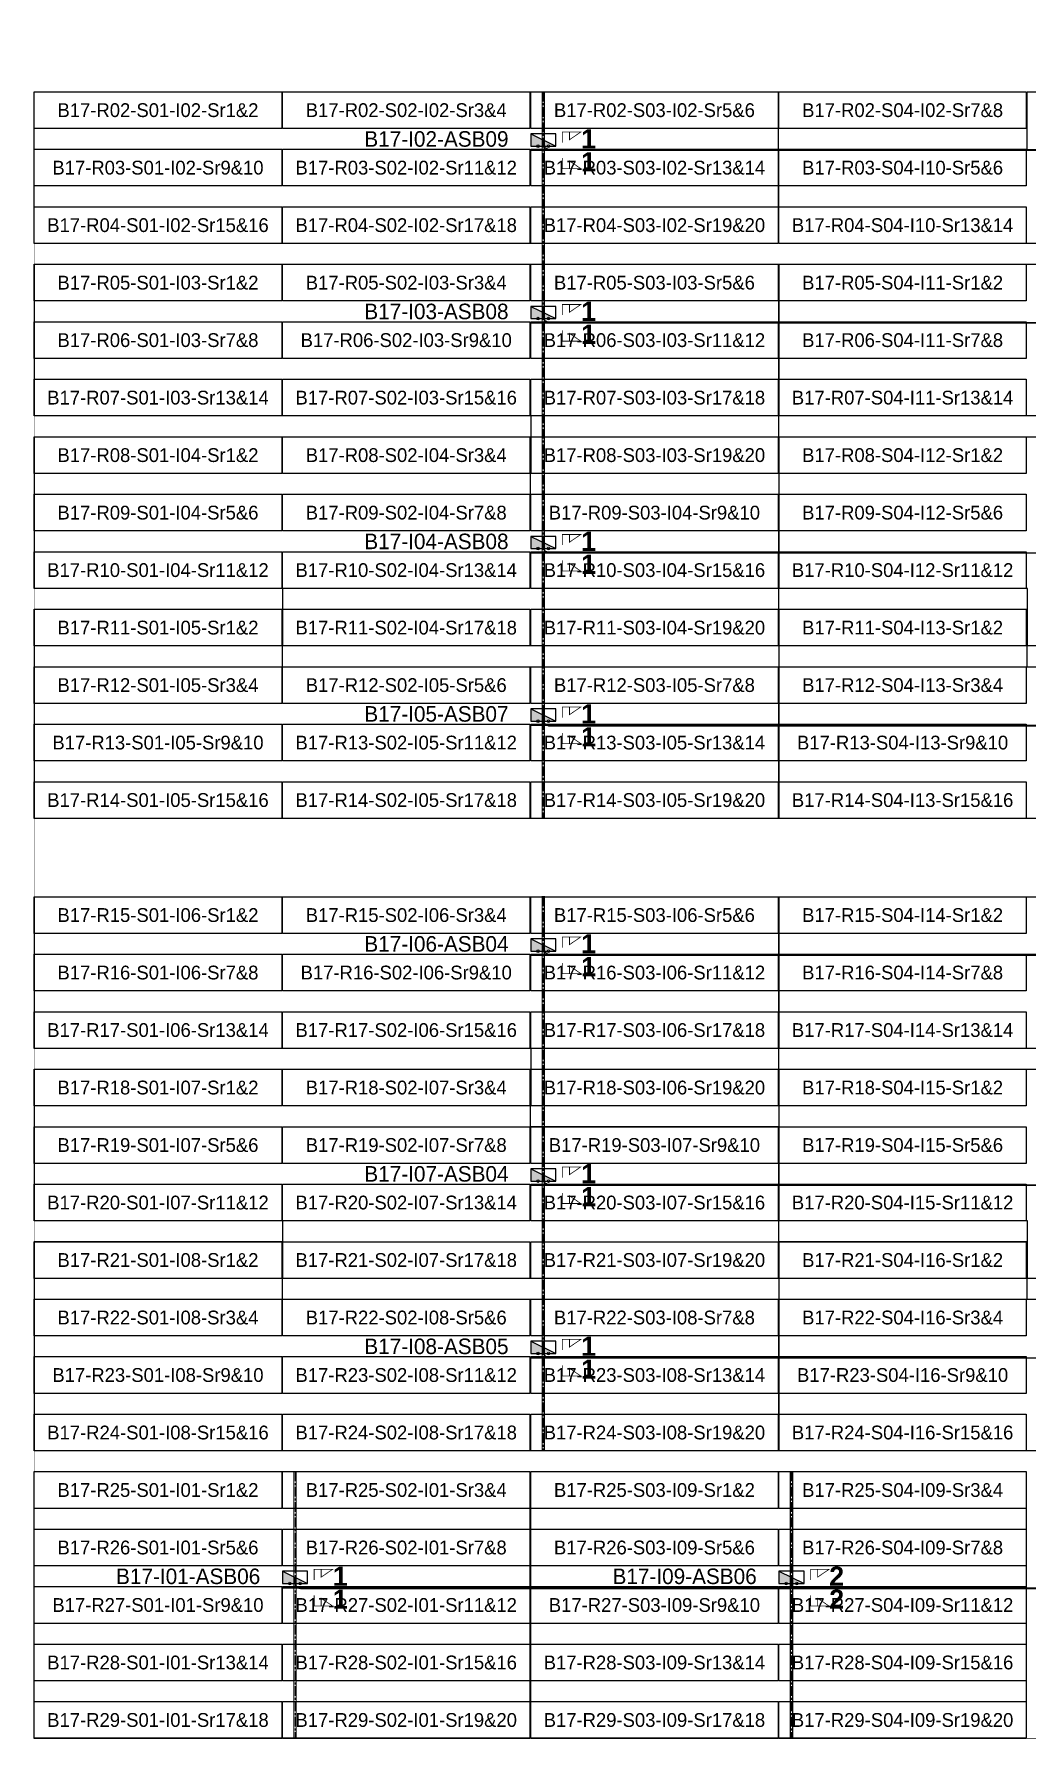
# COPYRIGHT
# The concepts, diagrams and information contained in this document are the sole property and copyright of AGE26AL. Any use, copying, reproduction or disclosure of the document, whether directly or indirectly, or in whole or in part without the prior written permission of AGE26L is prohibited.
# Model space of a CAD drawing. Header units: metres. Extents: x 530603 to 531186, y 2673784 to 2674007.
# Drawn here: x 530602.8 to 530732.3, y 2673784.2 to 2674006.6 of the extents above; entities that cross this region are included whole.
import ezdxf
from ezdxf.enums import TextEntityAlignment as Align

# ---------------------------------------------------------------- set-up
doc = ezdxf.new("R2010")
doc.units = ezdxf.units.M
doc.linetypes.add('CENTER', pattern=[2, 1.25, -0.25, 0.25, -0.25])
doc.layers.add('Boundary-12.5 MW Block', color=6, linetype='Continuous', lineweight=9)
doc.layers.add('PILE', color=1, linetype='Continuous', lineweight=15)
for name, color, linetype in [('DC Trench BL-17', 40, 'Continuous'), ('E-Inverter Grouping', 2, 'Continuous'), ('Inverter Block-17', 7, 'Continuous'), ('LT Cable(AG) INV to LT Panel BL-17', 2, 'Continuous'), ('Messenger Wire-Block-17 (Master Path)', 30, 'Continuous'), ('Messenger Wire-Block-17 (MW Path)', 191, 'Continuous'), ('MMS Table Block-17', 8, 'Continuous'), ('Plan Line - DC BL-17', 40, 'Continuous'), ('Section Marking BL-17', 2, 'Continuous')]:
    doc.layers.add(name, color=color, linetype=linetype)
doc.styles.add('BoldTextStyle', font='arialbd.ttf')
doc.styles.get("Standard").update_dxf_attribs({"font": 'Adani Regular.ttf'})

# ---------------------------------------------------------------- blocks, each defined once
blk = doc.blocks.new('MMS Table (32.292 x 4.788)')
at = {"color": 0}
blk.add_lwpolyline([(0, -0.002), (0, 4.786), (32.292, 4.786), (32.292, -0.002)], close=True, dxfattribs=at)
at = {"color": 7}
blk.add_attdef('ID1', text='', height=1.8, dxfattribs=at).set_placement((16.146, 2.392), align=Align.MIDDLE_CENTER)
blk = doc.blocks.new('Inverter Block')
h = blk.add_hatch(color=0)
h.dxf.hatch_style = 1
h.paths.add_polyline_path([(-1.46, 2.27), (-1.46, 0.85), (1.46, 0.85)])
at = {"color": 0}
blk.add_lwpolyline([(1.46, 2.27), (-1.46, 2.27), (-1.46, 0.85), (1.46, 0.85)], close=True, dxfattribs=at)
blk.add_lwpolyline([(-1.46, 2.27), (1.46, 0.85)], dxfattribs=at)
at = {"layer": 'PILE'}
for centre in [(-0.61, 0.85), (0.61, 0.85)]:
    blk.add_circle(centre, 0.156, dxfattribs=at)
at = {"color": 7}
blk.add_attdef('ID', (-1.46, 3.01), '', height=1.8, dxfattribs=at)

msp = doc.modelspace()

# ---------------------------------------------------------------- linework, layer by layer
at = {"layer": 'Boundary-12.5 MW Block', "const_width": 0.05}
msp.add_lwpolyline([(530602.78, 2673999.08), (530797.14, 2673999.08), (530797.14, 2674006.58), (531185.74, 2674006.58), (531185.74, 2673791.79), (530797.04, 2673791.79), (530797.04, 2673784.29), (530602.78, 2673784.29)], close=True, dxfattribs=at)
at = {"layer": 'DC Trench BL-17', "color": 40, "const_width": 0.15}
for points in [[(530669.35, 2673999.08), (530669.06, 2673999.08), (530669.06, 2673904.29), (530669.35, 2673904.29)], [(530669.35, 2673894.08), (530669.06, 2673894.08), (530669.06, 2673821.79), (530669.35, 2673821.79)], [(530636.96, 2673819.08), (530636.66, 2673819.08), (530636.66, 2673784.29), (530636.96, 2673784.29)], [(530701.75, 2673819.08), (530701.45, 2673819.08), (530701.45, 2673784.29), (530701.75, 2673784.29)]]:
    msp.add_lwpolyline(points, close=True, dxfattribs=at)
at = {"layer": 'E-Inverter Grouping', "color": 3}
for points in [[(530602.78, 2673979.29), (530602.78, 2673999.08), (530732.25, 2673999.08), (530732.25, 2673994.29), (530699.86, 2673994.29), (530699.86, 2673979.29)], [(530699.96, 2673979.29), (530699.96, 2673991.58), (530732.35, 2673991.58), (530732.35, 2673999.08), (530797.04, 2673999.08), (530797.04, 2673991.58), (530829.43, 2673991.58), (530829.43, 2673979.29)], [(530699.91, 2673949.29), (530667.62, 2673949.29), (530667.62, 2673956.79), (530602.83, 2673956.79), (530602.83, 2673976.58), (530699.91, 2673976.58)], [(530797.09, 2673949.29), (530764.79, 2673949.29), (530764.79, 2673956.79), (530700.01, 2673956.79), (530700.01, 2673976.58), (530797.09, 2673976.58)], [(530667.52, 2673946.58), (530699.91, 2673946.58), (530699.91, 2673926.79), (530635.23, 2673926.79), (530635.23, 2673934.29), (530602.83, 2673934.29), (530602.83, 2673954.08), (530667.52, 2673954.08)], [(530764.69, 2673946.58), (530797.09, 2673946.58), (530797.09, 2673926.79), (530732.4, 2673926.79), (530732.4, 2673934.29), (530700.01, 2673934.29), (530700.01, 2673954.08), (530764.69, 2673954.08)], [(530602.83, 2673931.58), (530635.13, 2673931.58), (530635.13, 2673924.08), (530699.91, 2673924.08), (530699.91, 2673904.29), (530602.83, 2673904.29)], [(530700.01, 2673931.58), (530732.3, 2673931.58), (530732.3, 2673924.08), (530797.09, 2673924.08), (530797.09, 2673904.29), (530700.01, 2673904.29)], [(530699.91, 2673866.79), (530667.62, 2673866.79), (530667.62, 2673874.29), (530602.83, 2673874.29), (530602.83, 2673894.08), (530699.91, 2673894.08)], [(530797.09, 2673866.79), (530764.79, 2673866.79), (530764.79, 2673874.29), (530700.01, 2673874.29), (530700.01, 2673894.08), (530797.09, 2673894.08)], [(530667.52, 2673864.08), (530699.91, 2673864.08), (530699.91, 2673844.29), (530635.23, 2673844.29), (530635.23, 2673851.79), (530602.83, 2673851.79), (530602.83, 2673871.58), (530667.52, 2673871.58)], [(530764.69, 2673864.08), (530797.09, 2673864.08), (530797.09, 2673844.29), (530732.4, 2673844.29), (530732.4, 2673851.79), (530700.01, 2673851.79), (530700.01, 2673871.58), (530764.69, 2673871.58)], [(530602.83, 2673849.08), (530635.13, 2673849.08), (530635.13, 2673841.58), (530699.91, 2673841.58), (530699.91, 2673821.79), (530602.83, 2673821.79)], [(530700.01, 2673849.08), (530732.3, 2673849.08), (530732.3, 2673841.58), (530797.09, 2673841.58), (530797.09, 2673821.79), (530700.01, 2673821.79)], [(530667.47, 2673784.29), (530602.78, 2673784.29), (530602.78, 2673819.08), (530667.47, 2673819.08)], [(530732.25, 2673784.29), (530667.57, 2673784.29), (530667.57, 2673819.08), (530732.25, 2673819.08)]]:
    msp.add_lwpolyline(points, close=True, dxfattribs=at)
at = {"layer": 'LT Cable(AG) INV to LT Panel BL-17'}
for points in [[(530884.97, 2673926.8), (530884.5, 2673926.8, -0.171201), (530883.93, 2673927), (530882.69, 2673928, 0.171201), (530882.13, 2673928.2), (530876.15, 2673928.2, -0.414214), (530875.25, 2673929.1), (530875.25, 2673940.04, -0.012655), (530875.25, 2673940.08), (530875.31, 2673941.22, 0.012655), (530875.31, 2673941.27), (530875.31, 2673990.62, 0.414214), (530874.41, 2673991.52), (530670.11, 2673991.52, -0.414214), (530669.21, 2673992.42), (530669.21, 2673992.69)], [(530886.96, 2673926.73), (530884.5, 2673926.73, -0.171201), (530883.93, 2673926.93), (530882.69, 2673927.92, 0.171201), (530882.13, 2673928.12), (530876.08, 2673928.12, -0.414214), (530875.18, 2673929.02), (530875.18, 2673940.04, -0.012655), (530875.18, 2673940.09), (530875.24, 2673941.22, 0.012655), (530875.24, 2673941.27), (530875.24, 2673968.05, 0.414214), (530874.34, 2673968.95), (530670.11, 2673968.95, -0.414214), (530669.21, 2673969.85), (530669.21, 2673970.19)], [(530886.96, 2673926.68), (530884.5, 2673926.68, -0.171201), (530883.93, 2673926.88), (530882.69, 2673927.87, 0.171201), (530882.13, 2673928.07), (530876.03, 2673928.07, -0.414214), (530875.13, 2673928.97), (530875.13, 2673940.04, -0.012655), (530875.13, 2673940.09), (530875.19, 2673941.23, 0.012655), (530875.19, 2673941.27), (530875.19, 2673945.5, 0.414214), (530874.29, 2673946.4), (530861.05, 2673946.4, 0.414214), (530860.15, 2673945.5), (530860.15, 2673939.8, -0.414214), (530859.25, 2673938.9), (530670.11, 2673938.9, -0.414214), (530669.21, 2673939.8), (530669.21, 2673940.19)], [(530889.12, 2673926.6), (530884.5, 2673926.6, -0.171201), (530883.93, 2673926.8), (530882.69, 2673927.8, 0.171201), (530882.13, 2673928), (530875.95, 2673928, -0.414214), (530875.05, 2673928.9), (530875.05, 2673940.04, -0.012655), (530875.05, 2673940.09), (530875.11, 2673941.23, 0.012655), (530875.11, 2673941.27), (530875.11, 2673945.42, 0.414214), (530874.21, 2673946.32), (530861.12, 2673946.32, 0.414214), (530860.22, 2673945.42), (530860.22, 2673917.22, -0.414214), (530859.32, 2673916.32), (530670.11, 2673916.32, -0.414214), (530669.21, 2673917.22), (530669.21, 2673917.69)], [(530885.99, 2673925.11), (530884.99, 2673925.11, -0.098115), (530884.65, 2673925.18), (530882.8, 2673925.94, 0.098115), (530882.45, 2673926.01), (530876.23, 2673926.01, 0.414214), (530875.33, 2673925.11), (530875.33, 2673895.9, 0.013098), (530875.33, 2673895.85), (530875.39, 2673894.75, -0.013098), (530875.39, 2673894.71), (530875.39, 2673804.67, -0.414214), (530874.49, 2673803.77), (530637.71, 2673803.77, -0.414214), (530636.81, 2673804.67), (530636.81, 2673805.19)], [(530890, 2673925.36), (530884.99, 2673925.36, -0.098115), (530884.65, 2673925.43), (530882.8, 2673926.19, 0.098115), (530882.45, 2673926.26), (530875.98, 2673926.26, 0.414214), (530875.08, 2673925.36), (530875.08, 2673895.89, 0.013098), (530875.08, 2673895.84), (530875.14, 2673894.75, -0.013098), (530875.14, 2673894.7), (530875.14, 2673887.42, -0.414214), (530874.24, 2673886.52), (530670.11, 2673886.52, -0.414214), (530669.21, 2673887.42), (530669.21, 2673887.69)], [(530890, 2673925.28), (530884.99, 2673925.28, -0.098115), (530884.65, 2673925.35), (530882.8, 2673926.12, 0.098115), (530882.45, 2673926.18), (530876.05, 2673926.18, 0.414214), (530875.15, 2673925.28), (530875.15, 2673895.89, 0.013098), (530875.15, 2673895.85), (530875.21, 2673894.75, -0.013098), (530875.21, 2673894.7), (530875.21, 2673857.35, -0.414214), (530874.31, 2673856.45), (530670.11, 2673856.45, -0.414214), (530669.21, 2673857.35), (530669.21, 2673857.69)], [(530888.06, 2673925.21), (530884.99, 2673925.21, -0.098115), (530884.65, 2673925.28), (530882.8, 2673926.04, 0.098115), (530882.45, 2673926.11), (530876.13, 2673926.11, 0.414214), (530875.23, 2673925.21), (530875.23, 2673895.89, 0.013098), (530875.23, 2673895.85), (530875.29, 2673894.75, -0.013098), (530875.29, 2673894.7), (530875.29, 2673834.77, -0.414214), (530874.39, 2673833.87), (530670.11, 2673833.87, -0.414214), (530669.21, 2673834.77), (530669.21, 2673835.19)], [(530885.99, 2673925.13), (530884.99, 2673925.13, -0.098115), (530884.65, 2673925.2), (530882.8, 2673925.97, 0.098115), (530882.45, 2673926.03), (530876.2, 2673926.03, 0.414214), (530875.3, 2673925.13), (530875.3, 2673895.9, 0.013098), (530875.3, 2673895.85), (530875.36, 2673894.75, -0.013098), (530875.36, 2673894.71), (530875.36, 2673804.7, -0.414214), (530874.46, 2673803.8), (530702.5, 2673803.8, -0.414214), (530701.6, 2673804.7), (530701.6, 2673805.19)]]:
    msp.add_lwpolyline(points, format="xyb", dxfattribs=at)
at = {"layer": 'Messenger Wire-Block-17 (Master Path)'}
for points in [[(530667.57, 2673991.44), (530875.23, 2673991.44)], [(530667.57, 2673968.94), (530875.23, 2673968.94)], [(530667.57, 2673938.94), (530860.11, 2673938.94)], [(530667.57, 2673916.44), (530860.11, 2673916.44)], [(530667.57, 2673886.44), (530875.23, 2673886.44)], [(530667.57, 2673856.44), (530875.23, 2673856.44)], [(530667.57, 2673833.94), (530875.23, 2673833.94)], [(530635.18, 2673803.94), (530875.23, 2673803.94)]]:
    msp.add_lwpolyline(points, dxfattribs=at)
at = {"layer": 'Messenger Wire-Block-17 (MW Path)', "const_width": 0.1}
for points in [[(530667.57, 2673991.44), (530875.23, 2673991.44)], [(530667.57, 2673968.94), (530875.23, 2673968.94)], [(530667.57, 2673938.94), (530860.11, 2673938.94)], [(530667.57, 2673916.44), (530860.11, 2673916.44)], [(530667.57, 2673886.44), (530875.23, 2673886.44)], [(530667.57, 2673856.44), (530875.23, 2673856.44)], [(530667.57, 2673833.94), (530875.23, 2673833.94)], [(530635.18, 2673803.94), (530875.23, 2673803.94)]]:
    msp.add_lwpolyline(points, dxfattribs=at)
at = {"layer": 'Plan Line - DC BL-17', "color": 6, "linetype": 'CENTER'}
for points in [[(530669.21, 2673999.08), (530669.21, 2673904.29)], [(530669.21, 2673894.08), (530669.21, 2673821.79)], [(530636.81, 2673819.08), (530636.81, 2673784.29)], [(530701.6, 2673819.08), (530701.6, 2673784.29)]]:
    msp.add_lwpolyline(points, dxfattribs=at)
at = {"layer": 'Section Marking BL-17', "color": 94, "lineweight": 35, "true_color": 0x00a500, "const_width": 0.1}
for points in [[(530671.71, 2673992.44), (530671.71, 2673993.83), (530674.11, 2673993.83), (530672.63, 2673992.82), (530672.63, 2673993.83)], [(530671.71, 2673990.44), (530671.71, 2673989.05), (530674.11, 2673989.05), (530672.63, 2673990.06), (530672.63, 2673989.05)], [(530671.71, 2673969.94), (530671.71, 2673971.33), (530674.11, 2673971.33), (530672.63, 2673970.32), (530672.63, 2673971.33)], [(530671.71, 2673967.94), (530671.71, 2673966.55), (530674.11, 2673966.55), (530672.63, 2673967.56), (530672.63, 2673966.55)], [(530671.71, 2673939.94), (530671.71, 2673941.33), (530674.11, 2673941.33), (530672.63, 2673940.32), (530672.63, 2673941.33)], [(530671.71, 2673937.94), (530671.71, 2673936.55), (530674.11, 2673936.55), (530672.63, 2673937.56), (530672.63, 2673936.55)], [(530671.71, 2673917.44), (530671.71, 2673918.83), (530674.11, 2673918.83), (530672.63, 2673917.82), (530672.63, 2673918.83)], [(530671.71, 2673915.44), (530671.71, 2673914.05), (530674.11, 2673914.05), (530672.63, 2673915.06), (530672.63, 2673914.05)], [(530671.71, 2673887.44), (530671.71, 2673888.83), (530674.11, 2673888.83), (530672.63, 2673887.82), (530672.63, 2673888.83)], [(530671.71, 2673885.44), (530671.71, 2673884.05), (530674.11, 2673884.05), (530672.63, 2673885.06), (530672.63, 2673884.05)], [(530671.71, 2673857.44), (530671.71, 2673858.83), (530674.11, 2673858.83), (530672.63, 2673857.82), (530672.63, 2673858.83)], [(530671.71, 2673855.44), (530671.71, 2673854.05), (530674.11, 2673854.05), (530672.63, 2673855.06), (530672.63, 2673854.05)], [(530671.71, 2673834.94), (530671.71, 2673836.33), (530674.11, 2673836.33), (530672.63, 2673835.32), (530672.63, 2673836.33)], [(530671.71, 2673832.94), (530671.71, 2673831.55), (530674.11, 2673831.55), (530672.63, 2673832.56), (530672.63, 2673831.55)], [(530639.31, 2673804.94), (530639.31, 2673806.33), (530641.71, 2673806.33), (530640.23, 2673805.32), (530640.23, 2673806.33)], [(530704.1, 2673804.94), (530704.1, 2673806.33), (530706.5, 2673806.33), (530705.02, 2673805.32), (530705.02, 2673806.33)], [(530639.31, 2673802.94), (530639.31, 2673801.55), (530641.71, 2673801.55), (530640.23, 2673802.56), (530640.23, 2673801.55)], [(530704.1, 2673802.94), (530704.1, 2673801.55), (530706.5, 2673801.55), (530705.02, 2673802.56), (530705.02, 2673801.55)]]:
    msp.add_lwpolyline(points, dxfattribs=at)

# ---------------------------------------------------------------- block references
at = {"layer": 'Inverter Block-17'}
ref = msp.add_blockref('Inverter Block', (530669.21, 2673991.03), dxfattribs=dict(at, xscale=1.124999999976148, yscale=1.124999999976148, zscale=1.124999999976148))
ref.add_attrib('ID', 'B17-I02-ASB09', (530645.86, 2673991.91), dxfattribs={"layer": '0', "color": 7, "height": 2.025})
ref = msp.add_blockref('Inverter Block', (530669.21, 2673968.53), dxfattribs=dict(at, xscale=1.124999999976148, yscale=1.124999999976148, zscale=1.124999999976148))
ref.add_attrib('ID', 'B17-I03-ASB08', (530645.86, 2673969.41), dxfattribs={"layer": '0', "color": 7, "height": 2.025})
ref = msp.add_blockref('Inverter Block', (530669.21, 2673938.53), dxfattribs=dict(at, xscale=1.124999999976148, yscale=1.124999999976148, zscale=1.124999999976148))
ref.add_attrib('ID', 'B17-I04-ASB08', (530645.86, 2673939.41), dxfattribs={"layer": '0', "color": 7, "height": 2.025})
ref = msp.add_blockref('Inverter Block', (530669.21, 2673916.03), dxfattribs=dict(at, xscale=1.124999999976148, yscale=1.124999999976148, zscale=1.124999999976148))
ref.add_attrib('ID', 'B17-I05-ASB07', (530645.86, 2673916.91), dxfattribs={"layer": '0', "color": 7, "height": 2.025})
ref = msp.add_blockref('Inverter Block', (530669.21, 2673886.03), dxfattribs=dict(at, xscale=1.124999999976148, yscale=1.124999999976148, zscale=1.124999999976148))
ref.add_attrib('ID', 'B17-I06-ASB04', (530645.86, 2673886.91), dxfattribs={"layer": '0', "color": 7, "height": 2.025})
ref = msp.add_blockref('Inverter Block', (530669.21, 2673856.03), dxfattribs=dict(at, xscale=1.124999999976148, yscale=1.124999999976148, zscale=1.124999999976148))
ref.add_attrib('ID', 'B17-I07-ASB04', (530645.86, 2673856.91), dxfattribs={"layer": '0', "color": 7, "height": 2.025})
ref = msp.add_blockref('Inverter Block', (530669.21, 2673833.53), dxfattribs=dict(at, xscale=1.124999999976148, yscale=1.124999999976148, zscale=1.124999999976148))
ref.add_attrib('ID', 'B17-I08-ASB05', (530645.86, 2673834.41), dxfattribs={"layer": '0', "color": 7, "height": 2.025})
ref = msp.add_blockref('Inverter Block', (530636.81, 2673803.53), dxfattribs=dict(at, xscale=1.124999999976148, yscale=1.124999999976148, zscale=1.124999999976148))
ref.add_attrib('ID', 'B17-I01-ASB06', (530613.46, 2673804.41), dxfattribs={"layer": '0', "color": 7, "height": 2.025})
ref = msp.add_blockref('Inverter Block', (530701.6, 2673803.53), dxfattribs=dict(at, xscale=1.124999999976148, yscale=1.124999999976148, zscale=1.124999999976148))
ref.add_attrib('ID', 'B17-I09-ASB06', (530678.25, 2673804.41), dxfattribs={"layer": '0', "color": 7, "height": 2.025})
at = {"layer": 'MMS Table Block-17'}
for p, values in [((530602.78, 2673994.29), {'ID1': 'B17-R02-S01-I02-Sr1&2'}), ((530635.18, 2673994.29), {'ID1': 'B17-R02-S02-I02-Sr3&4'}), ((530667.57, 2673994.29), {'ID1': 'B17-R02-S03-I02-Sr5&6'}), ((530699.96, 2673994.29), {'ID1': 'B17-R02-S04-I02-Sr7&8'}), ((530602.78, 2673986.79), {'ID1': 'B17-R03-S01-I02-Sr9&10'}), ((530635.18, 2673986.79), {'ID1': 'B17-R03-S02-I02-Sr11&12'}), ((530667.57, 2673986.79), {'ID1': 'B17-R03-S03-I02-Sr13&14'}), ((530699.96, 2673986.79), {'ID1': 'B17-R03-S04-I10-Sr5&6'}), ((530602.78, 2673979.29), {'ID1': 'B17-R04-S01-I02-Sr15&16'}), ((530635.18, 2673979.29), {'ID1': 'B17-R04-S02-I02-Sr17&18'}), ((530667.57, 2673979.29), {'ID1': 'B17-R04-S03-I02-Sr19&20'}), ((530699.96, 2673979.29), {'ID1': 'B17-R04-S04-I10-Sr13&14'}), ((530602.78, 2673971.79), {'ID1': 'B17-R05-S01-I03-Sr1&2'}), ((530635.18, 2673971.79), {'ID1': 'B17-R05-S02-I03-Sr3&4'}), ((530667.57, 2673971.79), {'ID1': 'B17-R05-S03-I03-Sr5&6'}), ((530699.96, 2673971.79), {'ID1': 'B17-R05-S04-I11-Sr1&2'}), ((530602.78, 2673964.29), {'ID1': 'B17-R06-S01-I03-Sr7&8'}), ((530635.18, 2673964.29), {'ID1': 'B17-R06-S02-I03-Sr9&10'}), ((530667.57, 2673964.29), {'ID1': 'B17-R06-S03-I03-Sr11&12'}), ((530699.96, 2673964.29), {'ID1': 'B17-R06-S04-I11-Sr7&8'}), ((530602.78, 2673956.79), {'ID1': 'B17-R07-S01-I03-Sr13&14'}), ((530635.18, 2673956.79), {'ID1': 'B17-R07-S02-I03-Sr15&16'}), ((530667.57, 2673956.79), {'ID1': 'B17-R07-S03-I03-Sr17&18'}), ((530699.96, 2673956.79), {'ID1': 'B17-R07-S04-I11-Sr13&14'}), ((530602.78, 2673949.29), {'ID1': 'B17-R08-S01-I04-Sr1&2'}), ((530635.18, 2673949.29), {'ID1': 'B17-R08-S02-I04-Sr3&4'}), ((530667.57, 2673949.29), {'ID1': 'B17-R08-S03-I03-Sr19&20'}), ((530699.96, 2673949.29), {'ID1': 'B17-R08-S04-I12-Sr1&2'}), ((530602.78, 2673941.79), {'ID1': 'B17-R09-S01-I04-Sr5&6'}), ((530635.18, 2673941.79), {'ID1': 'B17-R09-S02-I04-Sr7&8'}), ((530667.57, 2673941.79), {'ID1': 'B17-R09-S03-I04-Sr9&10'}), ((530699.96, 2673941.79), {'ID1': 'B17-R09-S04-I12-Sr5&6'}), ((530602.78, 2673934.29), {'ID1': 'B17-R10-S01-I04-Sr11&12'}), ((530635.18, 2673934.29), {'ID1': 'B17-R10-S02-I04-Sr13&14'}), ((530667.57, 2673934.29), {'ID1': 'B17-R10-S03-I04-Sr15&16'}), ((530699.96, 2673934.29), {'ID1': 'B17-R10-S04-I12-Sr11&12'}), ((530602.78, 2673926.79), {'ID1': 'B17-R11-S01-I05-Sr1&2'}), ((530635.18, 2673926.79), {'ID1': 'B17-R11-S02-I04-Sr17&18'}), ((530667.57, 2673926.79), {'ID1': 'B17-R11-S03-I04-Sr19&20'}), ((530699.96, 2673926.79), {'ID1': 'B17-R11-S04-I13-Sr1&2'}), ((530602.78, 2673919.29), {'ID1': 'B17-R12-S01-I05-Sr3&4'}), ((530635.18, 2673919.29), {'ID1': 'B17-R12-S02-I05-Sr5&6'}), ((530667.57, 2673919.29), {'ID1': 'B17-R12-S03-I05-Sr7&8'}), ((530699.96, 2673919.29), {'ID1': 'B17-R12-S04-I13-Sr3&4'}), ((530602.78, 2673911.79), {'ID1': 'B17-R13-S01-I05-Sr9&10'}), ((530635.18, 2673911.79), {'ID1': 'B17-R13-S02-I05-Sr11&12'}), ((530667.57, 2673911.79), {'ID1': 'B17-R13-S03-I05-Sr13&14'}), ((530699.96, 2673911.79), {'ID1': 'B17-R13-S04-I13-Sr9&10'}), ((530602.78, 2673904.29), {'ID1': 'B17-R14-S01-I05-Sr15&16'}), ((530635.18, 2673904.29), {'ID1': 'B17-R14-S02-I05-Sr17&18'}), ((530667.57, 2673904.29), {'ID1': 'B17-R14-S03-I05-Sr19&20'}), ((530699.96, 2673904.29), {'ID1': 'B17-R14-S04-I13-Sr15&16'}), ((530602.78, 2673889.29), {'ID1': 'B17-R15-S01-I06-Sr1&2'}), ((530635.18, 2673889.29), {'ID1': 'B17-R15-S02-I06-Sr3&4'}), ((530667.57, 2673889.29), {'ID1': 'B17-R15-S03-I06-Sr5&6'}), ((530699.96, 2673889.29), {'ID1': 'B17-R15-S04-I14-Sr1&2'}), ((530602.78, 2673881.79), {'ID1': 'B17-R16-S01-I06-Sr7&8'}), ((530635.18, 2673881.79), {'ID1': 'B17-R16-S02-I06-Sr9&10'}), ((530667.57, 2673881.79), {'ID1': 'B17-R16-S03-I06-Sr11&12'}), ((530699.96, 2673881.79), {'ID1': 'B17-R16-S04-I14-Sr7&8'}), ((530602.78, 2673874.29), {'ID1': 'B17-R17-S01-I06-Sr13&14'}), ((530635.18, 2673874.29), {'ID1': 'B17-R17-S02-I06-Sr15&16'}), ((530667.57, 2673874.29), {'ID1': 'B17-R17-S03-I06-Sr17&18'}), ((530699.96, 2673874.29), {'ID1': 'B17-R17-S04-I14-Sr13&14'}), ((530602.78, 2673866.79), {'ID1': 'B17-R18-S01-I07-Sr1&2'}), ((530635.18, 2673866.79), {'ID1': 'B17-R18-S02-I07-Sr3&4'}), ((530667.57, 2673866.79), {'ID1': 'B17-R18-S03-I06-Sr19&20'}), ((530699.96, 2673866.79), {'ID1': 'B17-R18-S04-I15-Sr1&2'}), ((530602.78, 2673859.29), {'ID1': 'B17-R19-S01-I07-Sr5&6'}), ((530635.18, 2673859.29), {'ID1': 'B17-R19-S02-I07-Sr7&8'}), ((530667.57, 2673859.29), {'ID1': 'B17-R19-S03-I07-Sr9&10'}), ((530699.96, 2673859.29), {'ID1': 'B17-R19-S04-I15-Sr5&6'}), ((530602.78, 2673851.79), {'ID1': 'B17-R20-S01-I07-Sr11&12'}), ((530635.18, 2673851.79), {'ID1': 'B17-R20-S02-I07-Sr13&14'}), ((530667.57, 2673851.79), {'ID1': 'B17-R20-S03-I07-Sr15&16'}), ((530699.96, 2673851.79), {'ID1': 'B17-R20-S04-I15-Sr11&12'}), ((530602.78, 2673844.29), {'ID1': 'B17-R21-S01-I08-Sr1&2'}), ((530635.18, 2673844.29), {'ID1': 'B17-R21-S02-I07-Sr17&18'}), ((530667.57, 2673844.29), {'ID1': 'B17-R21-S03-I07-Sr19&20'}), ((530699.96, 2673844.29), {'ID1': 'B17-R21-S04-I16-Sr1&2'}), ((530602.78, 2673836.79), {'ID1': 'B17-R22-S01-I08-Sr3&4'}), ((530635.18, 2673836.79), {'ID1': 'B17-R22-S02-I08-Sr5&6'}), ((530667.57, 2673836.79), {'ID1': 'B17-R22-S03-I08-Sr7&8'}), ((530699.96, 2673836.79), {'ID1': 'B17-R22-S04-I16-Sr3&4'}), ((530602.78, 2673829.29), {'ID1': 'B17-R23-S01-I08-Sr9&10'}), ((530635.18, 2673829.29), {'ID1': 'B17-R23-S02-I08-Sr11&12'}), ((530667.57, 2673829.29), {'ID1': 'B17-R23-S03-I08-Sr13&14'}), ((530699.96, 2673829.29), {'ID1': 'B17-R23-S04-I16-Sr9&10'}), ((530602.78, 2673821.79), {'ID1': 'B17-R24-S01-I08-Sr15&16'}), ((530635.18, 2673821.79), {'ID1': 'B17-R24-S02-I08-Sr17&18'}), ((530667.57, 2673821.79), {'ID1': 'B17-R24-S03-I08-Sr19&20'}), ((530699.96, 2673821.79), {'ID1': 'B17-R24-S04-I16-Sr15&16'}), ((530602.78, 2673814.29), {'ID1': 'B17-R25-S01-I01-Sr1&2'}), ((530635.18, 2673814.29), {'ID1': 'B17-R25-S02-I01-Sr3&4'}), ((530667.57, 2673814.29), {'ID1': 'B17-R25-S03-I09-Sr1&2'}), ((530699.96, 2673814.29), {'ID1': 'B17-R25-S04-I09-Sr3&4'}), ((530602.78, 2673806.79), {'ID1': 'B17-R26-S01-I01-Sr5&6'}), ((530635.18, 2673806.79), {'ID1': 'B17-R26-S02-I01-Sr7&8'}), ((530667.57, 2673806.79), {'ID1': 'B17-R26-S03-I09-Sr5&6'}), ((530699.96, 2673806.79), {'ID1': 'B17-R26-S04-I09-Sr7&8'}), ((530602.78, 2673799.29), {'ID1': 'B17-R27-S01-I01-Sr9&10'}), ((530635.18, 2673799.29), {'ID1': 'B17-R27-S02-I01-Sr11&12'}), ((530667.57, 2673799.29), {'ID1': 'B17-R27-S03-I09-Sr9&10'}), ((530699.96, 2673799.29), {'ID1': 'B17-R27-S04-I09-Sr11&12'}), ((530602.78, 2673791.79), {'ID1': 'B17-R28-S01-I01-Sr13&14'}), ((530635.18, 2673791.79), {'ID1': 'B17-R28-S02-I01-Sr15&16'}), ((530667.57, 2673791.79), {'ID1': 'B17-R28-S03-I09-Sr13&14'}), ((530699.96, 2673791.79), {'ID1': 'B17-R28-S04-I09-Sr15&16'}), ((530602.78, 2673784.29), {'ID1': 'B17-R29-S01-I01-Sr17&18'}), ((530635.18, 2673784.29), {'ID1': 'B17-R29-S02-I01-Sr19&20'}), ((530667.57, 2673784.29), {'ID1': 'B17-R29-S03-I09-Sr17&18'}), ((530699.96, 2673784.29), {'ID1': 'B17-R29-S04-I09-Sr19&20'})]:
    msp.add_blockref('MMS Table (32.292 x 4.788)', p, dxfattribs=at).add_auto_attribs(values)

# ---------------------------------------------------------------- texts
at = {"layer": 'Section Marking BL-17', "color": 94, "true_color": 0x00a500, "style": 'BoldTextStyle'}
for s, p in [('1', (530675.11, 2673992.94)), ('1', (530675.11, 2673989.94)), ('1', (530675.11, 2673970.44)), ('1', (530675.11, 2673967.44)), ('1', (530675.11, 2673940.44)), ('1', (530675.11, 2673937.44)), ('1', (530675.11, 2673917.94)), ('1', (530675.11, 2673914.94)), ('1', (530675.11, 2673887.94)), ('1', (530675.11, 2673884.94)), ('1', (530675.11, 2673857.94)), ('1', (530675.11, 2673854.94)), ('1', (530675.11, 2673835.44)), ('1', (530675.11, 2673832.44)), ('1', (530642.71, 2673805.44)), ('2', (530707.5, 2673805.44)), ('1', (530642.71, 2673802.44)), ('2', (530707.5, 2673802.44))]:
    msp.add_text(s, height=2.5, dxfattribs=at).set_placement(p, align=Align.MIDDLE_CENTER)

doc.saveas('drawing.dxf')
